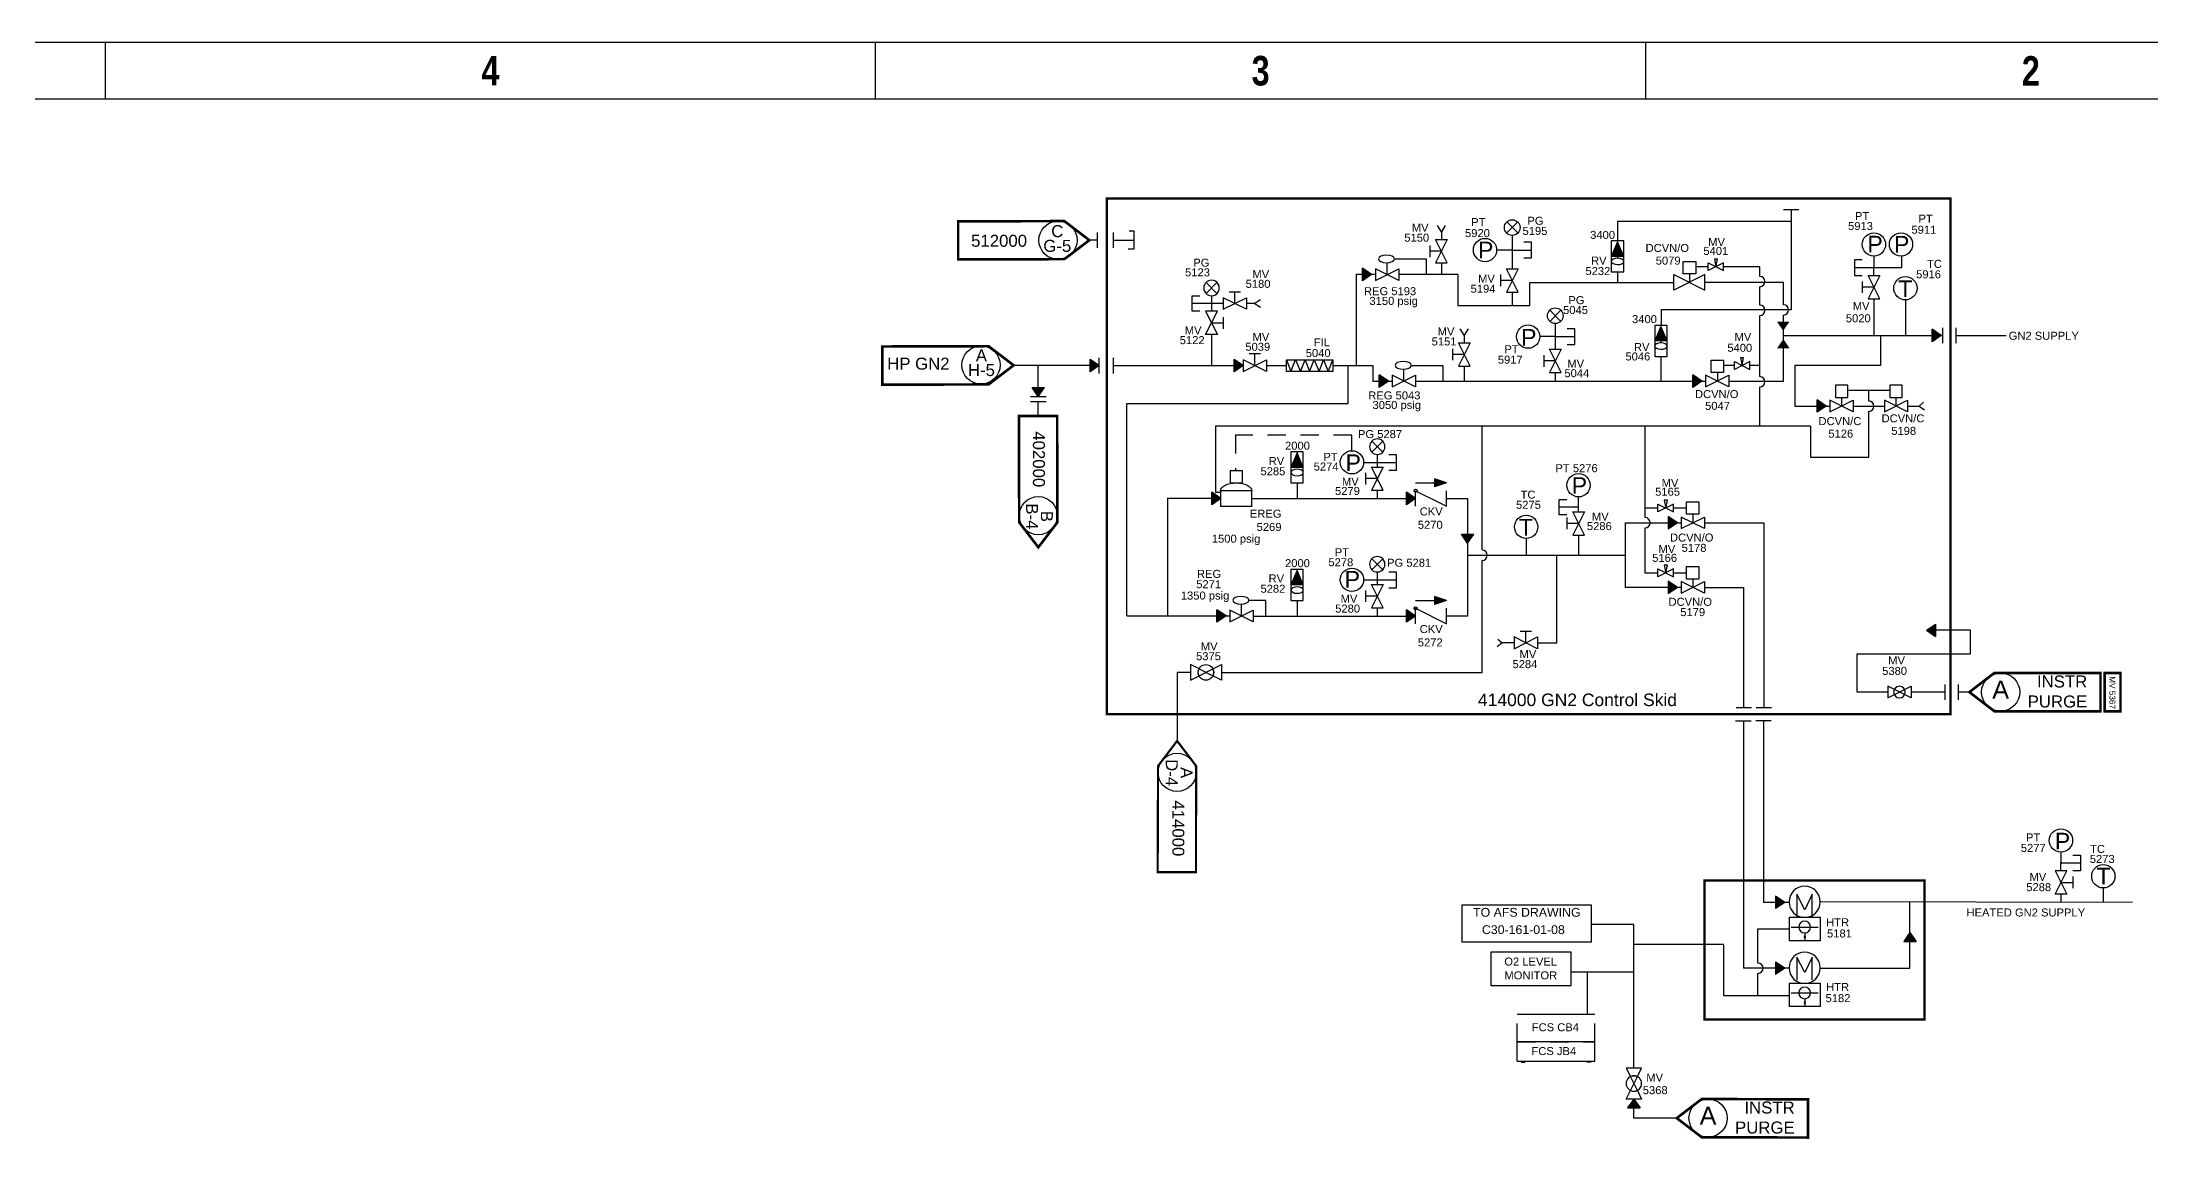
# Model space of a CAD drawing. Header units: inches. Extents: x 78.7 to 121.7, y 37.4 to 70.1.
# Drawn here: x 100 to 114.34, y 62.65 to 70.11 of the extents above; entities that cross this region are included whole.
import ezdxf
from ezdxf.enums import TextEntityAlignment as Align

# ---------------------------------------------------------------- set-up
doc = ezdxf.new("R2010")
doc.units = ezdxf.units.IN
doc.header["$MEASUREMENT"] = 0
for name, pattern in [('HIDDEN2', [0.1875, 0.125, -0.0625]), ('SCHEMATIC-Q-BASE$0$DASHED', [0.75, 0.5, -0.25]), ('SCHEMATIC-Q-BASE$0$HIDDEN2', [0.1875, 0.125, -0.0625])]:
    doc.linetypes.add(name, pattern=pattern)
doc.layers.add('NEW 414 GN2 Cont Skid', color=7, linetype='Continuous')
doc.layers.add('z Model Border', color=7, linetype='Continuous')
doc.styles.add('GPBORDER-30X42$0$BOLD', font='bold.shx', dxfattribs={"height": 0.375})
doc.styles.add('style1', font='arial.ttf', dxfattribs={"height": 0.125})
doc.styles.add('style2', font='arial.ttf', dxfattribs={"height": 0.06})
doc.styles.add('style3', font='arial.ttf', dxfattribs={"height": 0.09375})

# ---------------------------------------------------------------- blocks, each defined once
blk = doc.blocks.new('E size border')
at = {"linetype": 'Continuous'}
for p, q in [((0, 32.745), (43.003, 32.745)), ((21.734, 32.358), (21.734, 32.745)), ((26.972, 32.358), (26.972, 32.745)), ((32.21, 32.358), (32.21, 32.745)), ((42.685, 32.358), (0.317, 32.358))]:
    blk.add_line(p, q, dxfattribs=at)
at = {"style": 'GPBORDER-30X42$0$BOLD', "width": 0.81982}
for s, p in [('4', (24.353, 32.551)), ('3', (29.591, 32.551)), ('2', (34.829, 32.551))]:
    blk.add_text(s, height=0.201, dxfattribs=at).set_placement(p, align=Align.MIDDLE)

msp = doc.modelspace()

# ---------------------------------------------------------------- hatches: boundary and pattern name
at = {"layer": 'NEW 414 GN2 Cont Skid', "transparency": 33554687}
h = msp.add_hatch(color=140, dxfattribs=at)
h.dxf.hatch_style = 1
h.paths.add_polyline_path([(110.715, 68.751), (110.757, 68.652), (110.673, 68.652)])
h = msp.add_hatch(color=140, dxfattribs=at)
h.dxf.hatch_style = 1
h.paths.add_polyline_path([(108.981, 68.571), (109.042, 68.528), (108.981, 68.486)])
h = msp.add_hatch(color=140, dxfattribs=at)
h.dxf.hatch_style = 1
h.paths.add_polyline_path([(111.01, 68.176), (111.053, 68.077), (110.968, 68.077)])
h = msp.add_hatch(color=140, dxfattribs=at)
h.dxf.hatch_style = 1
h.paths.add_polyline_path([(111.8, 68.207), (111.884, 68.207), (111.842, 68.146)])
h = msp.add_hatch(color=140, dxfattribs=at)
h.dxf.hatch_style = 1
h.paths.add_polyline_path([(112.855, 68.156), (112.916, 68.113), (112.855, 68.071)])
h = msp.add_hatch(color=140, dxfattribs=at)
h.dxf.hatch_style = 1
h.paths.add_polyline_path([(111.843, 68.089), (111.885, 68.027), (111.8, 68.027)])
h = msp.add_hatch(color=140, dxfattribs=at)
h.dxf.hatch_style = 1
h.paths.add_polyline_path([(107.128, 67.951), (107.19, 67.909), (107.128, 67.867)])
h = msp.add_hatch(color=140, dxfattribs=at)
h.dxf.hatch_style = 1
h.paths.add_polyline_path([(108.108, 67.951), (108.17, 67.909), (108.108, 67.867)])
h = msp.add_hatch(color=140, dxfattribs=at)
h.dxf.hatch_style = 1
h.paths.add_polyline_path([(109.095, 67.846), (109.157, 67.803), (109.095, 67.761)])
h = msp.add_hatch(color=140, dxfattribs=at)
h.dxf.hatch_style = 1
h.paths.add_polyline_path([(111.227, 67.846), (111.288, 67.804), (111.288, 67.803), (111.227, 67.761)])
h = msp.add_hatch(color=140, dxfattribs=at)
h.dxf.hatch_style = 1
h.paths.add_polyline_path([(106.776, 67.698), (106.734, 67.759), (106.818, 67.759)])
h = msp.add_hatch(color=140, dxfattribs=at)
h.dxf.hatch_style = 1
h.paths.add_polyline_path([(112.072, 67.677), (112.134, 67.634), (112.072, 67.592)])
at = {"layer": 'NEW 414 GN2 Cont Skid', "linetype": 'Continuous', "transparency": 33554687}
h = msp.add_hatch(color=140, dxfattribs=at)
h.dxf.hatch_style = 1
h.paths.add_polyline_path([(108.536, 67.316), (108.578, 67.216), (108.493, 67.216)])
h = msp.add_hatch(color=140, dxfattribs=at)
h.dxf.hatch_style = 1
h.paths.add_polyline_path([(109.471, 67.138), (109.471, 67.084), (109.553, 67.111)])
h = msp.add_hatch(color=140, dxfattribs=at)
h.dxf.hatch_style = 1
h.paths.add_polyline_path([(107.955, 67.047), (108.017, 67.005), (107.955, 66.963)])
h = msp.add_hatch(color=140, dxfattribs=at)
h.dxf.hatch_style = 1
h.paths.add_polyline_path([(109.28, 67.047), (109.342, 67.005), (109.28, 66.963)])
h = msp.add_hatch(color=140, dxfattribs=at)
h.dxf.hatch_style = 1
h.paths.add_polyline_path([(111.06, 66.882), (111.122, 66.84), (111.06, 66.797)])
h = msp.add_hatch(color=140, dxfattribs=at)
h.dxf.hatch_style = 1
h.paths.add_polyline_path([(109.738, 66.763), (109.695, 66.701), (109.653, 66.763)])
h = msp.add_hatch(color=140, dxfattribs=at)
h.dxf.hatch_style = 1
h.paths.add_polyline_path([(108.536, 66.516), (108.578, 66.417), (108.493, 66.417)])
h = msp.add_hatch(color=140, dxfattribs=at)
h.dxf.hatch_style = 1
h.paths.add_polyline_path([(111.06, 66.442), (111.122, 66.399), (111.06, 66.357)])
h = msp.add_hatch(color=140, dxfattribs=at)
h.dxf.hatch_style = 1
h.paths.add_polyline_path([(109.471, 66.338), (109.471, 66.284), (109.553, 66.311)])
h = msp.add_hatch(color=140, dxfattribs=at)
h.dxf.hatch_style = 1
h.paths.add_polyline_path([(107.991, 66.248), (108.053, 66.206), (107.991, 66.163)])
h = msp.add_hatch(color=140, dxfattribs=at)
h.dxf.hatch_style = 1
h.paths.add_polyline_path([(109.28, 66.248), (109.342, 66.205), (109.28, 66.163)])
h = msp.add_hatch(color=140, dxfattribs=at)
h.dxf.hatch_style = 1
h.paths.add_polyline_path([(112.817, 66.109), (112.878, 66.151), (112.878, 66.067)])
h = msp.add_hatch(color=140, dxfattribs=at)
h.dxf.hatch_style = 1
h.paths.add_polyline_path([(111.79, 64.299), (111.852, 64.257), (111.79, 64.215)])
h = msp.add_hatch(color=140, dxfattribs=at)
h.dxf.hatch_style = 1
h.paths.add_polyline_path([(112.662, 63.991), (112.704, 64.053), (112.746, 63.991)])
h = msp.add_hatch(color=140, dxfattribs=at)
h.dxf.hatch_style = 1
h.paths.add_polyline_path([(111.79, 63.852), (111.852, 63.81), (111.79, 63.768)])
at = {"layer": 'NEW 414 GN2 Cont Skid', "transparency": 33554687}
h = msp.add_hatch(color=140, dxfattribs=at)
h.dxf.hatch_style = 1
h.paths.add_polyline_path([(110.826, 62.92), (110.784, 62.859), (110.869, 62.859)])

# ---------------------------------------------------------------- linework, layer by layer
at = {"layer": 'NEW 414 GN2 Cont Skid', "color": 140, "linetype": 'Continuous'}
for p, q in [((109.517, 68.819), (109.49, 68.863)), ((109.543, 68.863), (109.517, 68.819)), ((110.715, 68.889), (110.715, 68.758)), ((111.896, 68.889), (110.715, 68.889)), ((111.949, 68.968), (111.843, 68.968)), ((111.896, 68.968), (111.896, 68.288)), ((107.179, 68.71), (107.179, 68.815)), ((107.288, 68.71), (107.288, 68.815)), ((107.288, 68.762), (107.425, 68.762)), ((107.425, 68.7), (107.388, 68.7)), ((107.394, 68.825), (107.425, 68.825)), ((107.425, 68.825), (107.425, 68.7)), ((109.438, 68.727), (109.438, 68.647)), ((109.517, 68.819), (109.517, 68.766)), ((109.999, 68.695), (110.131, 68.695)), ((110.757, 68.758), (110.673, 68.758)), ((110.673, 68.758), (110.673, 68.547)), ((110.757, 68.547), (110.757, 68.758)), ((109.148, 68.528), (109.148, 68.61)), ((109.416, 68.633), (109.198, 68.633)), ((109.416, 68.529), (109.416, 68.633)), ((109.517, 68.687), (109.438, 68.687)), ((109.517, 68.608), (109.517, 68.528)), ((110.757, 68.652), (110.673, 68.652)), ((110.673, 68.652), (110.673, 68.615)), ((110.715, 68.652), (110.715, 68.64)), ((110.757, 68.615), (110.757, 68.652)), ((112.459, 68.575), (112.326, 68.575)), ((112.459, 68.522), (112.459, 68.575)), ((107.991, 68.475), (107.917, 68.4)), ((107.991, 68.4), (107.917, 68.475)), ((108.073, 68.411), (108.152, 68.411)), ((108.112, 68.332), (108.112, 68.411)), ((109.069, 68.528), (108.937, 68.528)), ((108.937, 68.528), (108.937, 67.909)), ((109.63, 68.528), (109.227, 68.528)), ((109.63, 68.528), (109.63, 68.317)), ((109.92, 68.528), (109.92, 68.449)), ((109.999, 68.488), (109.92, 68.488)), ((109.999, 68.409), (109.999, 68.317)), ((110.118, 68.317), (110.118, 68.475)), ((110.118, 68.475), (111.099, 68.475)), ((110.673, 68.547), (110.757, 68.547)), ((110.715, 68.547), (110.715, 68.475)), ((111.205, 68.534), (111.205, 68.475)), ((111.843, 68.475), (111.31, 68.475)), ((111.843, 68.323), (111.843, 68.475)), ((112.379, 68.482), (112.379, 68.403)), ((112.459, 68.443), (112.379, 68.443)), ((107.958, 68.332), (107.822, 68.332)), ((107.954, 68.384), (107.954, 68.279)), ((108.033, 68.332), (107.958, 68.332)), ((108.244, 68.332), (108.192, 68.332)), ((108.244, 68.331), (108.288, 68.358)), ((108.288, 68.305), (108.244, 68.331)), ((109.63, 68.317), (110.118, 68.317)), ((111.896, 68.288), (111.013, 68.288)), ((111.013, 68.288), (111.013, 68.182)), ((112.459, 68.363), (112.458, 68.113)), ((107.954, 68.2), (108.033, 68.2)), ((107.954, 68.12), (107.954, 67.909)), ((108.033, 68.239), (108.033, 68.16)), ((109.673, 68.117, 1.044), (109.646, 68.16, 1.044)), ((109.699, 68.16, 1.044), (109.673, 68.117, 1.044)), ((111.053, 68.182), (110.968, 68.182)), ((110.968, 68.182), (110.968, 67.971)), ((111.053, 67.971), (111.053, 68.182)), ((111.843, 67.803), (111.843, 68.253)), ((112.926, 68.166), (112.926, 68.061)), ((113.016, 68.166, -1.044), (113.016, 68.061, -1.044)), ((108.288, 67.988), (108.209, 67.988)), ((108.249, 67.909), (108.249, 67.988)), ((109.593, 68.024, 1.044), (109.593, 67.945, 1.044)), ((109.673, 67.985, 1.044), (109.593, 67.985, 1.044)), ((109.673, 68.117, 1.044), (109.673, 68.064, 1.044)), ((110.213, 67.98), (110.213, 67.901)), ((110.292, 68.106), (110.424, 68.106)), ((111.053, 68.077), (110.968, 68.077)), ((110.968, 68.077), (110.968, 68.04)), ((111.01, 68.077), (111.01, 68.064)), ((111.053, 68.04), (111.053, 68.077)), ((111.843, 68.113), (112.926, 68.113)), ((112.503, 68.113), (112.503, 67.909)), ((106.776, 67.698), (106.776, 67.909)), ((107.19, 67.856), (107.19, 67.962)), ((107.287, 67.856), (107.287, 67.962)), ((107.287, 67.909), (108.108, 67.909)), ((108.328, 67.909), (108.463, 67.909)), ((108.78, 67.909), (109.051, 67.909)), ((108.884, 67.652), (108.884, 67.909)), ((109.051, 67.909), (109.051, 67.803)), ((109.262, 67.803), (109.262, 67.885)), ((109.673, 67.905, 1.044), (109.673, 67.803)), ((110.292, 67.941), (110.213, 67.941)), ((110.292, 67.861), (110.292, 67.803)), ((110.968, 67.971), (111.053, 67.971)), ((111.01, 67.971), (111.01, 67.803)), ((111.351, 67.862), (111.351, 67.946)), ((111.351, 67.946), (111.436, 67.946)), ((111.436, 67.862), (111.351, 67.862)), ((111.394, 67.862), (111.394, 67.803)), ((111.436, 67.946), (111.436, 67.862)), ((112.503, 67.909), (111.922, 67.909)), ((111.922, 67.909), (111.922, 67.634)), ((106.723, 67.698), (106.829, 67.698)), ((109.051, 67.803), (109.183, 67.803)), ((109.342, 67.803), (111.314, 67.803)), ((111.473, 67.803), (111.843, 67.803)), ((112.239, 67.693), (112.239, 67.634)), ((112.609, 67.693), (112.609, 67.634)), ((106.723, 67.665), (106.829, 67.665)), ((106.776, 67.566), (106.776, 67.665)), ((107.377, 66.206), (107.377, 67.652)), ((107.377, 67.652), (108.884, 67.652)), ((111.922, 67.634), (112.16, 67.634)), ((112.318, 67.634), (112.53, 67.634)), ((112.688, 67.634), (112.767, 67.634)), ((112.797, 67.661), (112.767, 67.634)), ((112.767, 67.634), (112.802, 67.608)), ((108.578, 67.322), (108.493, 67.322)), ((108.493, 67.322), (108.493, 67.111)), ((108.536, 67.316), (108.493, 67.216)), ((108.578, 67.216), (108.536, 67.316)), ((108.578, 67.111), (108.578, 67.322)), ((109.119, 67.395), (109.044, 67.32)), ((109.119, 67.32), (109.044, 67.395)), ((109.081, 67.305), (109.081, 67.219)), ((108.578, 67.216), (108.493, 67.216)), ((108.493, 67.216), (108.493, 67.179)), ((109.002, 67.18), (109.002, 67.101)), ((109.081, 67.14), (109.002, 67.14)), ((109.081, 67.25), (109.213, 67.25)), ((109.553, 67.111), (109.471, 67.138)), ((109.471, 67.138), (109.471, 67.084)), ((107.955, 66.963), (107.955, 67.047)), ((108.017, 67.005), (107.955, 67.047)), ((108.017, 67.005), (107.955, 66.963)), ((108.493, 67.111), (108.578, 67.111)), ((108.536, 67.111), (108.536, 67.005)), ((109.28, 66.963), (109.28, 67.047)), ((109.342, 67.005), (109.28, 67.047)), ((109.342, 67.005), (109.28, 66.963)), ((109.342, 67.111), (109.471, 67.111)), ((109.342, 66.952), (109.342, 67.058)), ((109.342, 67.058), (109.553, 66.952)), ((109.553, 67.111), (109.471, 67.084)), ((109.553, 66.952), (109.553, 67.058)), ((110.45, 66.946), (110.318, 66.946)), ((110.371, 66.875), (110.371, 66.796)), ((110.45, 66.836), (110.371, 66.836)), ((111.122, 66.84), (111.06, 66.882)), ((111.122, 66.84), (111.06, 66.797)), ((111.227, 66.898), (111.227, 66.84)), ((109.695, 66.701), (109.653, 66.763)), ((109.653, 66.763), (109.738, 66.763)), ((109.695, 66.701), (109.738, 66.763)), ((109.119, 66.595), (109.044, 66.52)), ((109.119, 66.52), (109.044, 66.595)), ((108.578, 66.522), (108.493, 66.522)), ((108.493, 66.522), (108.493, 66.311)), ((108.536, 66.516), (108.493, 66.417)), ((108.578, 66.417), (108.493, 66.417)), ((108.493, 66.417), (108.493, 66.38)), ((108.578, 66.417), (108.536, 66.516)), ((108.578, 66.311), (108.578, 66.522)), ((109.081, 66.505), (109.081, 66.42)), ((109.081, 66.452), (109.213, 66.452)), ((111.122, 66.399), (111.06, 66.442)), ((111.122, 66.399), (111.06, 66.357)), ((111.227, 66.457), (111.227, 66.399)), ((108.158, 66.205), (108.158, 66.287)), ((108.211, 66.31), (108.208, 66.31)), ((108.493, 66.311), (108.578, 66.311)), ((108.536, 66.311), (108.536, 66.205)), ((109.002, 66.38), (109.002, 66.301)), ((109.081, 66.34), (109.002, 66.34)), ((109.342, 66.311), (109.471, 66.311)), ((109.342, 66.152), (109.342, 66.258)), ((109.342, 66.258), (109.553, 66.152)), ((109.553, 66.311), (109.471, 66.338)), ((109.471, 66.338), (109.471, 66.284)), ((109.553, 66.311), (109.471, 66.284)), ((109.553, 66.152), (109.553, 66.258)), ((107.377, 66.206), (108.079, 66.206)), ((107.991, 66.163), (107.991, 66.248)), ((108.053, 66.206), (107.991, 66.248)), ((108.053, 66.206), (107.991, 66.163)), ((109.28, 66.163), (109.28, 66.248)), ((109.342, 66.205), (109.28, 66.248)), ((109.342, 66.205), (109.28, 66.163)), ((112.817, 66.109), (112.878, 66.151)), ((109.931, 66.023, 1.044), (109.897, 65.997, 1.044)), ((109.902, 66.049, 1.044), (109.931, 66.023, 1.044)), ((110.012, 66.023, 1.044), (109.931, 66.023, 1.044)), ((110.052, 66.102, 1.044), (110.131, 66.102, 1.044)), ((110.091, 66.023, 1.044), (110.091, 66.102, 1.044)), ((112.817, 66.109), (112.878, 66.067)), ((112.943, 65.635), (112.943, 65.74)), ((113.033, 65.635), (113.033, 65.74)), ((111.626, 65.58), (111.521, 65.58)), ((111.763, 65.581), (111.657, 65.581)), ((111.624, 65.49), (111.518, 65.49)), ((111.761, 65.492), (111.655, 65.492)), ((113.731, 64.394, -1.044), (113.811, 64.394, -1.044)), ((113.811, 64.433, -1.044), (113.811, 64.354, -1.044)), ((111.852, 64.257, 1.044), (111.79, 64.299, 1.044)), ((111.852, 64.257, 1.044), (111.79, 64.215, 1.044)), ((111.988, 64.208, 1.044), (111.935, 64.314, 1.044)), ((111.935, 64.314, 1.044), (111.935, 64.156, 1.044)), ((112.04, 64.314, 1.044), (111.988, 64.208, 1.044)), ((112.04, 64.156, 1.044), (112.04, 64.314, 1.044)), ((114.217, 64.256, -1.044), (112.093, 64.261, 1.044)), ((113.731, 64.314, -1.044), (113.731, 64.256, -1.044)), ((111.882, 64.156, 1.044), (112.093, 64.156, 1.044)), ((112.093, 64.156, 1.044), (112.093, 63.997, 1.044)), ((112.093, 63.997, 1.044), (111.882, 63.997, 1.044)), ((111.895, 64.09, 1.044), (112.08, 64.09, 1.044)), ((111.983, 64.031, 1.044), (111.993, 64.026, 1.044)), ((111.983, 64.021, 1.044), (111.993, 64.016, 1.044)), ((111.988, 64.05, 1.044), (111.988, 63.997, 1.044)), ((112.704, 64.053, 1.044), (112.662, 63.991, 1.044)), ((112.704, 64.053, 1.044), (112.746, 63.991, 1.044)), ((111.852, 63.81, 1.044), (111.79, 63.852, 1.044)), ((111.988, 63.781, 1.044), (111.935, 63.886, 1.044)), ((111.935, 63.886, 1.044), (111.935, 63.728, 1.044)), ((112.04, 63.886, 1.044), (111.988, 63.781, 1.044)), ((112.04, 63.728, 1.044), (112.04, 63.886, 1.044)), ((111.852, 63.81, 1.044), (111.79, 63.768, 1.044)), ((111.882, 63.708, 1.044), (112.093, 63.708, 1.044)), ((112.093, 63.708, 1.044), (112.093, 63.549, 1.044)), ((112.093, 63.549, 1.044), (111.882, 63.549, 1.044)), ((111.895, 63.642, 1.044), (112.08, 63.642, 1.044)), ((111.983, 63.584, 1.044), (111.993, 63.578, 1.044)), ((111.983, 63.573, 1.044), (111.993, 63.568, 1.044)), ((111.988, 63.602, 1.044), (111.988, 63.549, 1.044)), ((110.85, 62.978, -1.044), (110.803, 63.073, -1.044)), ((110.803, 62.978, -1.044), (110.85, 63.073, -1.044))]:
    msp.add_line(p, q, dxfattribs=at)
at = {"layer": 'NEW 414 GN2 Cont Skid', "color": 140}
for p, q in [((109.962, 68.811), (110.037, 68.886)), ((110.037, 68.811), (109.962, 68.886)), ((107.179, 68.762), (107.123, 68.762)), ((109.999, 68.795), (109.999, 68.568)), ((110.715, 68.751), (110.673, 68.652)), ((110.757, 68.652), (110.715, 68.751)), ((108.981, 68.486), (108.981, 68.571)), ((109.042, 68.528), (108.981, 68.571)), ((109.042, 68.528), (108.981, 68.486)), ((110.255, 68.21), (110.33, 68.286)), ((110.33, 68.21), (110.255, 68.286)), ((110.292, 68.194), (110.292, 68.02)), ((111.01, 68.176), (110.968, 68.077)), ((111.053, 68.077), (111.01, 68.176)), ((112.855, 68.071), (112.855, 68.156)), ((112.916, 68.113), (112.855, 68.156)), ((112.916, 68.113), (112.855, 68.071)), ((113.016, 68.113, -1.044), (113.359, 68.113, -1.044)), ((106.776, 67.909), (106.606, 67.909)), ((107.19, 67.909), (106.776, 67.909)), ((106.776, 67.698, -0.005), (106.776, 67.909)), ((107.128, 67.867), (107.128, 67.951)), ((107.19, 67.909), (107.128, 67.951)), ((107.19, 67.909), (107.128, 67.867)), ((108.108, 67.867), (108.108, 67.951)), ((108.17, 67.909), (108.108, 67.951)), ((108.17, 67.909), (108.108, 67.867)), ((109.095, 67.761), (109.095, 67.846)), ((109.157, 67.803), (109.095, 67.846)), ((111.227, 67.761), (111.227, 67.846)), ((111.288, 67.803), (111.227, 67.846)), ((106.776, 67.698), (106.734, 67.759)), ((106.734, 67.759), (106.818, 67.759)), ((106.776, 67.698), (106.818, 67.759)), ((109.157, 67.803), (109.095, 67.761)), ((111.288, 67.803), (111.227, 67.761)), ((112.072, 67.592), (112.072, 67.677)), ((112.134, 67.634), (112.072, 67.677)), ((112.134, 67.634), (112.072, 67.592)), ((113.108, 65.688), (113.033, 65.688)), ((110.826, 63.973, -1.044), (111.436, 63.973, -1.044)), ((111.436, 63.97, -1.044), (111.436, 63.625)), ((110.826, 62.92, -1.044), (110.784, 62.859, -1.044)), ((110.784, 62.859, -1.044), (110.869, 62.859, -1.044)), ((110.826, 62.92, -1.044), (110.869, 62.859, -1.044)), ((111.118, 62.79, -1.044), (110.826, 62.79, -1.044))]:
    msp.add_line(p, q, dxfattribs=at)
at = {"layer": 'NEW 414 GN2 Cont Skid', "color": 1, "linetype": 'Continuous'}
for p, q in [((109.999, 68.695), (109.894, 68.695)), ((112.459, 68.654), (112.459, 68.575)), ((112.673, 68.356), (112.673, 68.113)), ((110.292, 68.106), (110.187, 68.106)), ((110.094, 66.733), (110.094, 66.619)), ((113.731, 64.6, -1.044), (113.731, 64.52, -1.044)), ((114.019, 64.356, -1.044), (114.019, 64.256, -1.044))]:
    msp.add_line(p, q, dxfattribs=at)
at = {"layer": 'NEW 414 GN2 Cont Skid', "color": 200, "linetype": 'Continuous'}
for p, q in [((111.682, 68.581), (111.437, 68.581)), ((111.682, 68.516), (111.682, 68.581)), ((111.682, 68.32), (111.682, 68.446)), ((111.682, 67.834), (111.682, 68.249)), ((111.51, 67.909), (111.436, 67.909)), ((111.682, 67.909), (111.615, 67.909)), ((111.682, 67.497), (111.682, 67.764)), ((112.565, 67.74), (112.289, 67.74)), ((112.424, 67.668), (112.424, 67.74)), ((112.424, 67.286), (112.424, 67.598)), ((109.794, 66.655), (109.794, 67.497)), ((112.028, 67.497), (112.028, 67.286)), ((112.028, 67.286), (112.424, 67.286)), ((109.794, 65.822), (109.794, 66.584)), ((107.869, 65.846), (107.963, 65.798)), ((107.869, 65.798), (107.963, 65.846)), ((107.72, 65.822), (107.72, 65.356))]:
    msp.add_line(p, q, dxfattribs=at)
at = {"layer": 'NEW 414 GN2 Cont Skid', "color": 200}
msp.add_line((108.022, 65.822), (109.794, 65.822), dxfattribs=at)
at = {"layer": 'NEW 414 GN2 Cont Skid', "color": 7, "linetype": 'Continuous'}
for p, q in [((110.56, 63.494, -1.044), (110.032, 63.494, -1.044)), ((110.56, 63.309, -1.044), (110.032, 63.309, -1.044)), ((110.032, 63.177, -4.177), (110.032, 63.309, -4.177)), ((110.56, 63.177, -1.044), (110.56, 63.309, -1.044)), ((110.032, 63.177, -1.044), (110.56, 63.177, -1.044)), ((110.059, 63.177, -1.044), (110.059, 63.171, -1.044)), ((110.059, 63.171, -1.044), (110.085, 63.171, -1.044)), ((110.085, 63.171, -1.044), (110.085, 63.177, -1.044)), ((110.508, 63.171, -1.044), (110.508, 63.177, -1.044)), ((110.534, 63.171, -1.044), (110.508, 63.171, -1.044)), ((110.534, 63.177, -1.044), (110.534, 63.171, -1.044))]:
    msp.add_line(p, q, dxfattribs=at)
at = {"layer": 'NEW 414 GN2 Cont Skid', "color": 7, "linetype": 'SCHEMATIC-Q-BASE$0$HIDDEN2'}
for p, q in [((110.032, 63.309, -4.177), (110.032, 63.494, -4.177)), ((110.56, 63.309, -1.044), (110.56, 63.494, -1.044)), ((110.032, 63.309, -1.044), (110.56, 63.309, -1.044))]:
    msp.add_line(p, q, dxfattribs=at)
at = {"layer": 'NEW 414 GN2 Cont Skid', "color": 140, "linetype": 'SCHEMATIC-Q-BASE$0$DASHED', "const_width": 0.0156}
msp.add_lwpolyline([(112.979, 65.538), (107.242, 65.538), (107.242, 69.046), (112.979, 69.046)], close=True, dxfattribs=at)
at = {"layer": 'NEW 414 GN2 Cont Skid', "color": 140, "const_width": 0.0176}
for points in [[(106.953, 68.633), (106.231, 68.631), (106.231, 68.89), (106.953, 68.892), (107.123, 68.762)], [(106.438, 67.781), (105.716, 67.779), (105.716, 68.039), (106.438, 68.041), (106.608, 67.911)], [(106.646, 66.843), (106.644, 67.566), (106.904, 67.566), (106.906, 66.843), (106.776, 66.673)], [(113.278, 65.558), (114, 65.558), (114, 65.818), (113.278, 65.818), (113.108, 65.688)], [(114.029, 65.818), (114.136, 65.818), (114.136, 65.558), (114.029, 65.558)]]:
    msp.add_lwpolyline(points, close=True, dxfattribs=at)
at = {"layer": 'NEW 414 GN2 Cont Skid', "color": 140, "linetype": 'Continuous'}
for points in [[(109.477, 68.766), (109.556, 68.766), (109.477, 68.608), (109.556, 68.608)], [(109.069, 68.568), (109.069, 68.488), (109.227, 68.568), (109.227, 68.488)], [(109.96, 68.568), (110.039, 68.568), (109.96, 68.409), (110.039, 68.409)], [(111.247, 68.534), (111.162, 68.534), (111.162, 68.618), (111.247, 68.618)], [(111.31, 68.423), (111.31, 68.528), (111.099, 68.423), (111.099, 68.528)], [(112.419, 68.522), (112.498, 68.522), (112.419, 68.363), (112.498, 68.363)], [(107.994, 68.279), (107.914, 68.279), (107.994, 68.12), (107.914, 68.12)], [(108.033, 68.371), (108.033, 68.292), (108.192, 68.371), (108.192, 68.292)], [(110.253, 68.02), (110.332, 68.02), (110.253, 67.861), (110.332, 67.861)], [(108.328, 67.949), (108.328, 67.869), (108.17, 67.949), (108.17, 67.869)], [(108.78, 67.949), (108.78, 67.869), (108.463, 67.869), (108.463, 67.949)], [(109.183, 67.843), (109.183, 67.764), (109.342, 67.843), (109.342, 67.764)], [(111.314, 67.843), (111.314, 67.764), (111.473, 67.843), (111.473, 67.764)], [(112.197, 67.693), (112.282, 67.693), (112.282, 67.777), (112.197, 67.777)], [(112.567, 67.693), (112.651, 67.693), (112.651, 67.777), (112.567, 67.777)], [(112.16, 67.674), (112.16, 67.595), (112.318, 67.674), (112.318, 67.595)], [(112.53, 67.674), (112.53, 67.595), (112.688, 67.674), (112.688, 67.595)], [(109.042, 67.219), (109.121, 67.219), (109.042, 67.061), (109.121, 67.061)], [(111.269, 66.898), (111.185, 66.898), (111.185, 66.982), (111.269, 66.982)], [(110.411, 66.915), (110.49, 66.915), (110.411, 66.756), (110.49, 66.756)], [(111.148, 66.879), (111.148, 66.8), (111.306, 66.879), (111.306, 66.8)], [(111.269, 66.457), (111.185, 66.457), (111.185, 66.542), (111.269, 66.542)], [(109.042, 66.42), (109.121, 66.42), (109.042, 66.261), (109.121, 66.261)], [(111.148, 66.44), (111.148, 66.361), (111.306, 66.44), (111.306, 66.361)], [(108.079, 66.245), (108.079, 66.166), (108.237, 66.245), (108.237, 66.166)], [(112.553, 65.728), (112.553, 65.649), (112.712, 65.728), (112.712, 65.649)]]:
    msp.add_lwpolyline(points, close=True, dxfattribs=at)
for points in [[(110.079, 68.642), (110.131, 68.642), (110.131, 68.748), (110.079, 68.748)], [(112.379, 68.628), (112.326, 68.628), (112.326, 68.522), (112.379, 68.522)], [(107.875, 68.279), (107.822, 68.279), (107.822, 68.384), (107.875, 68.384)], [(110.372, 68.053), (110.424, 68.053), (110.424, 68.159), (110.372, 68.159)], [(108.463, 67.949), (108.494, 67.869), (108.526, 67.949), (108.558, 67.869), (108.59, 67.949), (108.621, 67.869), (108.653, 67.949), (108.685, 67.869), (108.716, 67.949), (108.748, 67.869), (108.78, 67.949)], [(109.53, 67.804), (109.53, 67.908), (109.313, 67.908)], [(109.161, 67.197), (109.213, 67.197), (109.213, 67.303), (109.161, 67.303)], [(108.228, 67.005), (109.342, 67.005)], [(109.081, 67.061), (109.081, 67.005), (109.082, 67.005)], [(109.553, 67.005), (109.695, 67.005), (109.695, 66.205), (109.553, 66.205)], [(110.371, 66.893), (110.318, 66.893), (110.318, 66.998), (110.371, 66.998)], [(111.148, 66.399), (110.769, 66.399), (110.769, 66.84), (111.148, 66.84)], [(111.06, 66.882), (111.06, 66.797)], [(111.306, 66.84), (111.71, 66.84), (111.71, 65.581)], [(110.45, 66.756), (110.45, 66.619), (110.451, 66.619)], [(109.695, 66.619), (110.769, 66.619)], [(109.161, 66.398), (109.213, 66.398), (109.213, 66.503), (109.161, 66.503)], [(111.06, 66.442), (111.06, 66.357)], [(111.306, 66.399), (111.573, 66.399), (111.573, 65.58)], [(108.323, 66.206), (108.323, 66.31), (108.208, 66.31)], [(109.081, 66.261), (109.081, 66.205), (109.082, 66.205)], [(108.237, 66.205), (109.335, 66.205)], [(112.878, 66.151), (112.878, 66.067)], [(112.943, 65.688), (112.712, 65.688)], [(111.571, 65.49), (111.571, 63.81)], [(111.708, 65.492), (111.708, 64.257)], [(111.67, 63.845), (111.67, 64.077)], [(111.67, 63.625), (111.67, 63.775)], [(111.436, 63.625), (111.882, 63.625)]]:
    msp.add_lwpolyline(points, dxfattribs=at)
at = {"layer": 'NEW 414 GN2 Cont Skid', "color": 200, "linetype": 'Continuous'}
for points in [[(111.332, 68.581), (111.247, 68.581)], [(112.028, 67.497), (107.982, 67.497), (107.982, 67.048), (108.017, 67.048)], [(110.902, 67.497), (110.902, 66.875)], [(110.99, 66.94), (110.902, 66.94)], [(111.185, 66.94), (111.096, 66.94)], [(110.902, 66.804), (110.902, 66.499), (110.99, 66.499)], [(111.096, 66.499), (111.185, 66.5)], [(107.81, 65.822), (107.72, 65.822)]]:
    msp.add_lwpolyline(points, dxfattribs=at)
for points in [[(111.437, 68.608), (111.332, 68.555), (111.332, 68.608), (111.437, 68.555)], [(111.384, 68.581), (111.395, 68.634), (111.374, 68.634)], [(111.615, 67.936), (111.51, 67.883), (111.51, 67.936), (111.615, 67.883)], [(111.562, 67.909), (111.573, 67.962), (111.552, 67.962)], [(111.043, 66.94), (111.054, 66.993), (111.033, 66.993)], [(111.096, 66.966), (110.99, 66.914), (110.99, 66.966), (111.096, 66.914)], [(111.043, 66.499), (111.054, 66.552), (111.033, 66.552)], [(111.096, 66.526), (110.99, 66.473), (110.99, 66.526), (111.096, 66.473)]]:
    msp.add_lwpolyline(points, close=True, dxfattribs=at)
at = {"layer": 'NEW 414 GN2 Cont Skid', "color": 1, "linetype": 'Continuous'}
for points in [[(112.646, 68.654), (112.646, 68.575), (112.459, 68.575)], [(108.988, 67.25), (109.081, 67.25)], [(110.45, 66.915), (110.45, 67.015)], [(108.988, 66.452), (109.081, 66.452)]]:
    msp.add_lwpolyline(points, dxfattribs=at)
at = {"layer": 'NEW 414 GN2 Cont Skid', "color": 140, "linetype": 'Continuous'}
for points in [[(107.954, 68.49, 0.999999), (107.954, 68.384, 1.000001)], [(109.081, 67.41, 0.999999), (109.081, 67.305, 1.000001)], [(109.081, 66.61, 0.999999), (109.081, 66.505, 1.000001)], [(112.672, 65.688, 1), (112.593, 65.688, 1)]]:
    msp.add_lwpolyline(points, format="xyb", close=True, dxfattribs=at)
for points, elevation in [([(109.633, 68.064), (109.712, 68.064), (109.633, 67.905), (109.712, 67.905)], 1.044), ([(110.012, 66.063), (110.012, 65.983), (110.171, 66.063), (110.171, 65.983)], 1.044), ([(113.771, 64.473), (113.692, 64.473), (113.771, 64.314), (113.692, 64.314)], -1.044)]:
    msp.add_lwpolyline(points, close=True, dxfattribs=dict(at, elevation=elevation))
at = {"layer": 'NEW 414 GN2 Cont Skid', "color": 1, "linetype": 'HIDDEN2'}
msp.add_lwpolyline([(108.909, 67.331), (108.909, 67.436), (108.118, 67.436), (108.117, 67.193)], dxfattribs=at)
at = {"layer": 'NEW 414 GN2 Cont Skid', "color": 140}
msp.add_lwpolyline([(108.164, 67.193), (108.081, 67.193), (108.081, 67.111), (108.164, 67.111)], close=True, dxfattribs=at)
at = {"layer": 'NEW 414 GN2 Cont Skid', "color": 140, "linetype": 'Continuous', "const_width": 0.00907}
msp.add_lwpolyline([(107.655, 66.206), (107.655, 67.005), (108.017, 67.005)], dxfattribs=at)
msp.add_lwpolyline([(108.228, 66.952), (108.017, 66.952), (108.017, 67.058), (108.228, 67.058)], close=True, dxfattribs=at)
at = {"layer": 'NEW 414 GN2 Cont Skid', "color": 140, "linetype": 'Continuous'}
for points, elevation in [([(110.171, 66.023), (110.302, 66.023), (110.302, 66.619)], 1.044), ([(113.811, 64.578), (113.863, 64.578), (113.863, 64.473), (113.811, 64.473)], -1.044), ([(113.731, 64.473), (113.731, 64.526), (113.863, 64.526)], -1.044), ([(111.882, 64.257), (111.708, 64.257)], 1.044), ([(111.79, 64.299), (111.79, 64.215)], 1.044), ([(112.093, 63.81), (112.704, 63.81), (112.704, 64.258)], 1.044), ([(110.826, 63.782), (110.826, 64.107), (110.536, 64.107)], -1.044), ([(111.882, 64.156), (111.882, 63.997)], 1.044), ([(111.882, 64.076), (111.67, 64.076)], 1.044), ([(112.662, 63.991), (112.746, 63.991)], 1.044), ([(111.79, 63.852), (111.79, 63.768)], 1.044), ([(110.509, 63.782), (110.397, 63.782)], -1.044), ([(110.826, 63.131), (110.826, 63.782), (110.509, 63.782), (110.508, 63.493)], -1.044), ([(111.882, 63.81), (111.571, 63.81)], 1.044), ([(111.882, 63.708), (111.882, 63.549)], 1.044), ([(110.826, 62.79), (110.826, 62.859)], -1.044)]:
    msp.add_lwpolyline(points, dxfattribs=dict(at, elevation=elevation))
at = {"layer": 'NEW 414 GN2 Cont Skid', "color": 140}
msp.add_lwpolyline([(112.553, 65.688), (112.344, 65.688), (112.344, 65.949), (113.115, 65.949), (113.115, 66.109), (112.878, 66.109)], dxfattribs=at)
at = {"layer": 'NEW 414 GN2 Cont Skid', "color": 200, "linetype": 'Continuous'}
for points in [[(107.869, 65.846), (107.81, 65.875), (107.81, 65.769), (107.869, 65.798, -0.236136)], [(107.916, 65.769, -1), (107.916, 65.875, -1)], [(107.963, 65.846), (108.022, 65.875), (108.022, 65.769), (107.963, 65.798, 0.236136)]]:
    msp.add_lwpolyline(points, format="xyb", close=True, dxfattribs=at)
at = {"layer": 'NEW 414 GN2 Cont Skid', "color": 200, "const_width": 0.0146}
msp.add_lwpolyline([(107.59, 65.185), (107.588, 64.463), (107.848, 64.463), (107.85, 65.185), (107.72, 65.356)], close=True, dxfattribs=at)
at = {"layer": 'NEW 414 GN2 Cont Skid', "color": 140, "linetype": 'SCHEMATIC-Q-BASE$0$DASHED', "const_width": 0.0156, "elevation": 1.044}
msp.add_lwpolyline([(112.803, 64.406), (111.307, 64.406), (111.307, 63.461), (112.803, 63.461)], close=True, dxfattribs=at)
at = {"layer": 'NEW 414 GN2 Cont Skid', "color": 7, "linetype": 'Continuous', "elevation": -1.044}
for points in [[(109.659, 64.241), (110.536, 64.241), (110.536, 63.987), (109.659, 63.987)], [(109.855, 63.921), (110.397, 63.921), (110.397, 63.69), (109.855, 63.69)]]:
    msp.add_lwpolyline(points, close=True, dxfattribs=at)
at = {"layer": 'NEW 414 GN2 Cont Skid', "color": 140, "linetype": 'Continuous', "elevation": -1.044}
for points in [[(110.85, 63.073), (110.879, 63.131), (110.774, 63.131), (110.803, 63.073, -0.236136)], [(110.774, 63.026, 1), (110.879, 63.026, 1)], [(110.85, 62.978), (110.879, 62.92), (110.774, 62.92), (110.803, 62.978, 0.236136)]]:
    msp.add_lwpolyline(points, format="xyb", close=True, dxfattribs=at)
at = {"layer": 'NEW 414 GN2 Cont Skid', "color": 140, "const_width": 0.0176, "elevation": -1.044}
msp.add_lwpolyline([(111.288, 62.66), (112.01, 62.658), (112.01, 62.918), (111.288, 62.92), (111.118, 62.79)], close=True, dxfattribs=at)
at = {"layer": 'NEW 414 GN2 Cont Skid', "color": 140}
for centre, radius in [((106.91, 68.762), 0.13), ((109.999, 68.848), 0.0533), ((110.292, 68.248), 0.0533), ((106.386, 67.913), 0.13), ((106.776, 66.888), 0.13), ((113.321, 65.688), 0.13), ((111.331, 62.79, -1.044), 0.13)]:
    msp.add_circle(centre, radius, dxfattribs=at)
at = {"layer": 'NEW 414 GN2 Cont Skid', "color": 1, "linetype": 'Continuous'}
for centre in [(109.814, 68.695), (112.459, 68.733), (112.643, 68.733), (112.673, 68.435), (110.107, 68.106), (108.909, 67.251), (110.45, 67.095), (110.094, 66.812), (108.909, 66.452), (113.731, 64.679, -1.044), (114.019, 64.435, -1.044)]:
    msp.add_circle(centre, 0.0792, dxfattribs=at)
at = {"layer": 'NEW 414 GN2 Cont Skid', "color": 140, "linetype": 'Continuous'}
for centre in [(109.342, 67.058), (109.342, 66.258)]:
    msp.add_circle(centre, 0.0106, dxfattribs=at)
at = {"layer": 'NEW 414 GN2 Cont Skid', "color": 200}
msp.add_circle((107.72, 65.142), 0.13, dxfattribs=at)
at = {"layer": 'NEW 414 GN2 Cont Skid', "color": 200, "linetype": 'Continuous'}
for centre in [(111.682, 68.481), (111.682, 68.285), (111.682, 67.799), (112.424, 67.633), (110.902, 66.84), (109.794, 66.619)]:
    msp.add_arc(centre, 0.0352, 270, 90, dxfattribs=at)
at = {"layer": 'NEW 414 GN2 Cont Skid', "color": 140, "linetype": 'Continuous'}
for centre, radius, start, end in [((111.843, 68.288), 0.0352, 270.0013, 89.9987), ((111.988, 64.261, 1.044), 0.106, 90, 270), ((111.988, 64.261, 1.044), 0.106, 270, 90), ((111.988, 64.09, 1.044), 0.0396, 90, 270), ((111.988, 64.09, 1.044), 0.0396, 270, 90), ((111.67, 63.81, 1.044), 0.0352, 270, 90), ((111.988, 63.813, 1.044), 0.106, 90, 270), ((111.988, 63.813, 1.044), 0.106, 270, 90), ((111.988, 63.642, 1.044), 0.0396, 90, 270), ((111.988, 63.642, 1.044), 0.0396, 270, 90)]:
    msp.add_arc(centre, radius, start, end, dxfattribs=at)
at = {"layer": 'NEW 414 GN2 Cont Skid', "color": 140, "linetype": 'Continuous', "extrusion": (0, 0, -1)}
for centre, major_axis, ratio in [((109.144, 68.635), (-0.0547, 0), 0.474677), ((109.258, 67.911), (-0.0547, 0), 0.474677), ((108.536, 67.182), (0.0423, -0.0006), 0.51613), ((108.536, 66.382), (0.0423, -0.0006), 0.51613), ((108.154, 66.313), (-0.0547, 0), 0.474677)]:
    msp.add_ellipse(centre, major_axis=major_axis, ratio=ratio, dxfattribs=at)
at = {"layer": 'NEW 414 GN2 Cont Skid', "color": 140, "extrusion": (0, 0, -1)}
for centre in [(110.715, 68.618), (111.01, 68.042)]:
    msp.add_ellipse(centre, major_axis=(0.0423, -0.0006), ratio=0.51613, dxfattribs=at)
at = {"layer": 'NEW 414 GN2 Cont Skid', "color": 140, "linetype": 'Continuous', "extrusion": (0, 0, -1)}
msp.add_ellipse((108.122, 67.058), major_axis=(0.106, 0), ratio=0.5, start_param=3.141593, end_param=6.283185, dxfattribs=at)

# ---------------------------------------------------------------- block references
at = {"layer": 'z Model Border'}
msp.add_blockref('E size border', (78.697, 37.364), dxfattribs=at)

# ---------------------------------------------------------------- texts
at = {"layer": 'NEW 414 GN2 Cont Skid', "color": 7}
for s, height, style, p in [('MV', 0.0544, 'style2', (109.316, 68.82, 1.044)), ('5920', 0.0544, 'style2', (109.678, 68.783, 1.044)), ('PT', 0.0544, 'style2', (109.72, 68.858, 1.044)), ('5195', 0.0544, 'style2', (110.069, 68.798, 1.044)), ('PG', 0.0544, 'style2', (110.102, 68.867, 1.044)), ('5913', 0.0544, 'style2', (112.283, 68.831, 1.044)), ('PT', 0.0544, 'style2', (112.33, 68.899, 1.044)), ('5911', 0.0544, 'style2', (112.714, 68.806, 1.044)), ('PT', 0.0544, 'style2', (112.762, 68.881, 1.044)), ('5150', 0.0544, 'style2', (109.265, 68.752, 1.044)), ('3400', 0.0544, 'style2', (110.529, 68.771, 1.044)), ('DCVN/O', 0.0544, 'style2', (110.906, 68.682, 1.044)), ('5401', 0.0544, 'style2', (111.299, 68.662, 1.044)), ('MV', 0.0544, 'style2', (111.332, 68.722, 1.044)), ('5123', 0.0544, 'style2', (107.774, 68.516, 1.044)), ('PG', 0.0544, 'style2', (107.83, 68.582, 1.044)), ('MV', 0.0544, 'style2', (108.232, 68.504, 1.044)), ('5232', 0.0544, 'style2', (110.497, 68.525, 1.044)), ('RV', 0.0544, 'style2', (110.535, 68.596, 1.044)), ('5079', 0.0544, 'style2', (110.975, 68.596, 1.044)), ('5916', 0.0544, 'style2', (112.746, 68.503, 1.044)), ('TC', 0.0544, 'style2', (112.82, 68.574, 1.044)), ('5180', 0.0544, 'style2', (108.186, 68.438, 1.044)), ('REG 5193', 0.0544, 'style2', (108.991, 68.388, 1.044)), ('5194', 0.0544, 'style2', (109.716, 68.405, 1.044)), ('MV', 0.0544, 'style2', (109.767, 68.473, 1.044)), ('3150 psig', 0.0544, 'style2', (109.028, 68.322, 1.044)), ('5045', 0.0544, 'style2', (110.345, 68.26, 1.044)), ('PG', 0.0544, 'style2', (110.381, 68.327, 1.044)), ('MV', 0.0544, 'style2', (112.315, 68.287, 1.044)), ('MV', 0.0544, 'style2', (108.233, 68.077, 1.044)), ('MV', 0.0544, 'style2', (109.492, 68.114, 1.044)), ('3400', 0.0544, 'style2', (110.814, 68.198, 1.044)), ('MV', 0.0544, 'style2', (111.511, 68.077, 1.044)), ('5020', 0.0544, 'style2', (112.268, 68.204, 1.044)), ('5039', 0.0544, 'style2', (108.184, 68.01, 1.044)), ('5040', 0.0544, 'style2', (108.595, 67.967, 1.044)), ('FIL', 0.0544, 'style2', (108.65, 68.04, 1.044)), ('5151', 0.0544, 'style2', (109.451, 68.046, 1.044)), ('5917', 0.0544, 'style2', (109.901, 67.922, 1.044)), ('PT', 0.0544, 'style2', (109.946, 67.993, 1.044)), ('5046', 0.0544, 'style2', (110.769, 67.944, 1.044)), ('RV', 0.0544, 'style2', (110.827, 68.008, 1.044)), ('5400', 0.0544, 'style2', (111.462, 68.003, 1.044)), ('5044', 0.0544, 'style2', (110.354, 67.83, 1.044)), ('MV', 0.0544, 'style2', (110.374, 67.895, 1.044)), ('REG 5043', 0.0544, 'style2', (109.02, 67.679, 1.044)), ('DCVN/O', 0.0544, 'style2', (111.242, 67.688, 1.044)), ('3050 psig', 0.0544, 'style2', (109.049, 67.614, 1.044)), ('5047', 0.0544, 'style2', (111.311, 67.608, 1.044)), ('DCVN/C', 0.0544, 'style2', (112.082, 67.504, 1.044)), ('DCVN/C', 0.0544, 'style2', (112.511, 67.523, 1.044)), ('PG 5287', 0.0544, 'style2', (108.95, 67.416, 1.044)), ('5126', 0.0544, 'style2', (112.149, 67.419, 1.044)), ('5198', 0.0544, 'style2', (112.577, 67.438, 1.044)), ('RV', 0.0544, 'style2', (108.343, 67.233, 1.044)), ('2000', 0.0544, 'style2', (108.454, 67.337, 1.044)), ('PT', 0.0544, 'style2', (108.715, 67.261, 1.044)), ('5285', 0.0544, 'style2', (108.287, 67.163, 1.044)), ('5274', 0.0544, 'style2', (108.649, 67.195, 1.044)), ('PT 5276', 0.0544, 'style2', (110.293, 67.184, 1.044)), ('MV', 0.0544, 'style2', (111.015, 67.084, 1.044)), ('5275', 0.0544, 'style2', (110.025, 66.935, 1.044)), ('TC', 0.0544, 'style2', (110.056, 67.004, 1.044)), ('5165', 0.0544, 'style2', (110.971, 67.024, 1.044)), ('MV', 0.0544, 'style2', (110.994, 66.634, 1.044)), ('DCVN/O', 0.0544, 'style2', (111.072, 66.712, 1.044)), ('5178', 0.0544, 'style2', (111.151, 66.642, 1.044)), ('2000', 0.0544, 'style2', (108.454, 66.538, 1.044)), ('5278', 0.0544, 'style2', (108.749, 66.544, 1.044)), ('PT', 0.0544, 'style2', (108.792, 66.612, 1.044)), ('PG 5281', 0.0544, 'style2', (109.148, 66.541, 1.044)), ('5166', 0.0544, 'style2', (110.951, 66.574, 1.044)), ('5271', 0.0544, 'style2', (107.85, 66.395, 1.044)), ('REG', 0.0544, 'style2', (107.855, 66.465, 1.044)), ('5282', 0.0544, 'style2', (108.287, 66.364, 1.044)), ('RV', 0.0544, 'style2', (108.342, 66.434, 1.044)), ('DCVN/O', 0.0544, 'style2', (111.062, 66.275, 1.044)), ('5179', 0.0544, 'style2', (111.142, 66.205, 1.044)), ('MV', 0.0544, 'style2', (107.881, 65.972, 1.044)), ('MV', 0.0544, 'style2', (110.049, 65.919, 1.044)), ('5375', 0.0544, 'style2', (107.849, 65.905, 1.044)), ('5284', 0.0544, 'style2', (110.001, 65.851, 1.044)), ('5380', 0.0544, 'style2', (112.515, 65.805, 1.044)), ('MV', 0.0544, 'style2', (112.556, 65.876, 1.044)), ('414000 GN2 Control Skid', 0.08504, 'style3', (109.766, 65.593, 2.088)), ('A', 0.122, 'style3', (113.264, 65.644, -1.101)), ('PT', 0.0544, 'style2', (113.493, 64.672)), ('5277', 0.0544, 'style2', (113.458, 64.601)), ('5273', 0.0544, 'style2', (113.927, 64.526)), ('TC', 0.0544, 'style2', (113.929, 64.594)), ('MV', 0.0544, 'style2', (113.517, 64.404)), ('5288', 0.0544, 'style2', (113.495, 64.334)), ('TO AFS DRAWING', 0.06, 'style2', (109.733, 64.16, -1.044)), ('C30-161-01-08', 0.06, 'style2', (109.793, 64.042, -1.044)), ('HTR', 0.0544, 'style2', (112.134, 64.095, 1.044)), ('5181', 0.0544, 'style2', (112.14, 64.019, 1.044)), ('O2 LEVEL', 0.0544, 'style2', (109.945, 63.828, -1.044)), ('MONITOR', 0.0544, 'style2', (109.946, 63.734, -1.044)), ('HTR', 0.0544, 'style2', (112.134, 63.655, 1.044)), ('5182', 0.0544, 'style2', (112.13, 63.579, 1.044)), ('FCS CB4', 0.0544, 'style2', (110.132, 63.381)), ('FCS JB4', 0.0544, 'style2', (110.13, 63.219)), ('A', 0.122, 'style3', (111.274, 62.746, -2.145))]:
    msp.add_text(s, height=height, dxfattribs=dict(at, style=style)).set_placement(p)
at = {"layer": 'NEW 414 GN2 Cont Skid', "color": 1, "style": 'style1'}
for s, p in [('P', (109.766, 68.639, 1.044)), ('P', (112.414, 68.679, 1.044)), ('P', (112.595, 68.678, 1.044)), ('T', (112.624, 68.376, 1.044)), ('P', (110.059, 68.045, 1.044)), ('P', (108.865, 67.192, 1.044)), ('P', (110.403, 67.037, 1.044)), ('P', (108.859, 66.399, 1.044)), ('P', (113.689, 64.618)), ('T', (113.972, 64.38))]:
    msp.add_text(s, height=0.113, dxfattribs=at).set_placement(p)
at = {"layer": 'NEW 414 GN2 Cont Skid', "color": 7, "style": 'style2'}
for s, p in [('MV', (107.772, 68.121, 1.044)), ('5122', (107.738, 68.055, 1.044)), ('MV', (108.841, 67.093, 1.044)), ('5279', (108.794, 67.029, 1.044)), ('5286', (110.507, 66.79, 1.044)), ('MV', (110.541, 66.855, 1.044)), ('5280', (108.795, 66.229, 1.044)), ('MV', (108.832, 66.296, 1.044)), ('5368', (110.887, 62.953)), ('MV', (110.911, 63.039))]:
    msp.add_text(s, height=0.0544, rotation=360, dxfattribs=at).set_placement(p)
for s, height, p in [('GN2 SUPPLY', 0.0544, (113.614, 68.112, 2.088)), ('HEATED GN2 SUPPLY', 0.05443, (113.492, 64.189, 2.088))]:
    msp.add_text(s, height=height, dxfattribs=at).set_placement(p, align=Align.MIDDLE)
at = {"layer": 'NEW 414 GN2 Cont Skid', "color": 1, "linetype": 'Continuous', "style": 'style1'}
msp.add_text('T', height=0.113, dxfattribs=at).set_placement((110.044, 66.753, 1.044))
at = {"layer": 'NEW 414 GN2 Cont Skid', "color": 7, "char_height": 0.0816, "width": 1.04562, "attachment_point": 5, "line_spacing_factor": 0.734932, "style": 'style2'}
for s, insert in [('C\\PG-5', (106.905, 68.773)), ('A\\PH-5', (106.389, 67.928))]:
    msp.add_mtext(s, dxfattribs=dict(at, insert=insert))
at = {"layer": 'NEW 414 GN2 Cont Skid', "color": 7, "style": 'style2'}
for s, insert, char_height, width, attachment_point in [('512000', (106.319, 68.799, 1.566), 0.0816, 1.04562, 1), ('HP GN2', (105.748, 67.963, 1.566), 0.0816, 1.02283, 1), ('EREG\\P 5269', (108.43, 66.929, 1.044), 0.0544, 0.40575, 3), ('CKV\\P5270', (109.526, 66.944, 1.044), 0.0544, 0.40575, 3), ('  1500 psig', (108.286, 66.759, 1.044), 0.05443, 0.75902, 3), ('  1350 psig', (108.075, 66.372, 1.044), 0.05443, 0.75902, 3), ('CKV\\P5272', (109.526, 66.144, 1.044), 0.0544, 0.40575, 3), ('INSTR \\PPURGE', (113.91, 65.801, 1.566), 0.0816, 1.04562, 3), ('INSTR \\P PURGE', (111.92, 62.903, 0.522), 0.0816, 1.04562, 3)]:
    msp.add_mtext(s, dxfattribs=dict(at, insert=insert, char_height=char_height, width=width, attachment_point=attachment_point))
at = {"layer": 'NEW 414 GN2 Cont Skid', "color": 7, "rotation": 270, "style": 'style2'}
for s, insert, char_height, width, attachment_point in [('402000', (106.821, 67.462), 0.0816, 1.04562, 1), ('MV 5367', (114.06, 65.796), 0.0399, 0.5116, 7), ('414000', (107.769, 64.571, 1.566), 0.0816, 1.04562, 3)]:
    msp.add_mtext(s, dxfattribs=dict(at, insert=insert, char_height=char_height, width=width, attachment_point=attachment_point))
at = {"layer": 'NEW 414 GN2 Cont Skid', "color": 7, "char_height": 0.0816, "width": 1.04562, "attachment_point": 5, "rotation": 270, "line_spacing_factor": 0.734932, "style": 'style2'}
for s, insert in [('B\\PB-4', (106.784, 66.883)), ('A\\PD-4', (107.734, 65.14))]:
    msp.add_mtext(s, dxfattribs=dict(at, insert=insert))

doc.saveas('drawing.dxf')
